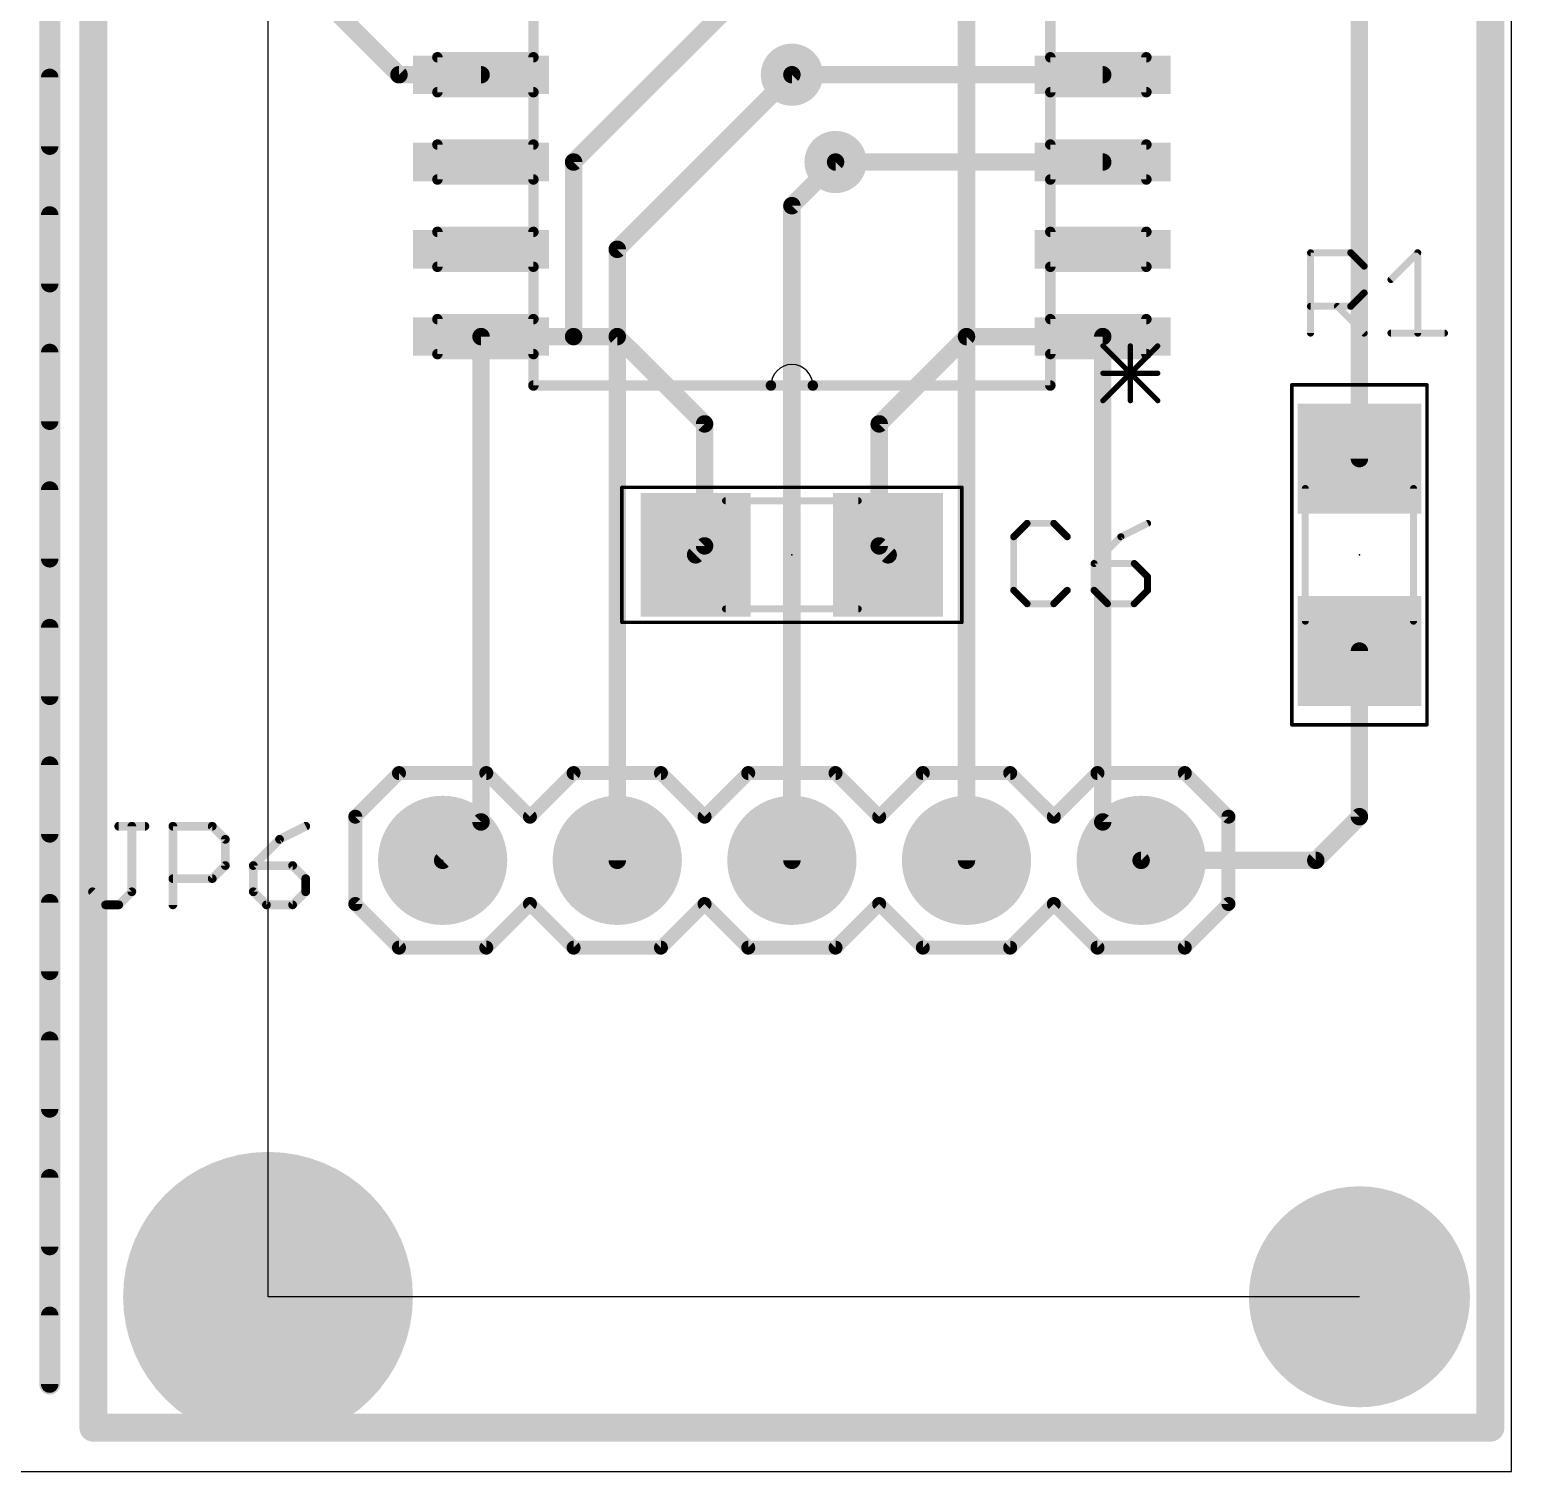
# Model space of a CAD drawing. Extents: x 0 to 100, y 0 to 50.
# Drawn here: x 78.45 to 100, y 0 to 20.98 of the extents above; entities that cross this region are included whole.
import ezdxf

# ---------------------------------------------------------------- set-up
doc = ezdxf.new("R2010")
doc.units = 0
for name, color, linetype in [('1', 22, 'CONTINUOUS'), ('114', 2, 'CONTINUOUS'), ('16', 175, 'CONTINUOUS'), ('17', 82, 'CONTINUOUS'), ('18', 82, 'CONTINUOUS'), ('19', 53, 'CONTINUOUS'), ('20', 7, 'CONTINUOUS'), ('21', 253, 'CONTINUOUS'), ('23', 7, 'CONTINUOUS'), ('25', 253, 'CONTINUOUS'), ('39', 22, 'CONTINUOUS'), ('51', 253, 'CONTINUOUS')]:
    doc.layers.add(name, color=color, linetype=linetype)

# ---------------------------------------------------------------- blocks, each defined once
blk = doc.blocks.new('RECT')
blk.add_solid([(-0.5, -0.5), (0.5, -0.5), (-0.5, 0.5), (0.5, 0.5)])
blk = doc.blocks.new('ROUNDP')
at = {"const_width": 0.5}
blk.add_lwpolyline([(0, -0.25, 1), (0, 0.25, 1), (0, -0.25)], format="xyb", dxfattribs=at)
blk = doc.blocks.new('ROUNDV')
at = {"const_width": 0.5}
blk.add_lwpolyline([(0, -0.25, 1), (0, 0.25, 1), (0, -0.25)], format="xyb", dxfattribs=at)

msp = doc.modelspace()

# ---------------------------------------------------------------- linework, layer by layer
at = {"layer": '1', "const_width": 0.254}
for points in [[(83.82, 20.32), (80.645, 23.495)], [(97.79, 22.225), (97.79, 14.735)], [(88.9, 21.59), (86.36, 19.05)], [(85.0138, 20.32), (83.82, 20.32)], [(89.535, 20.32), (94.0562, 20.32)], [(86.36, 19.05), (86.36, 16.51)], [(90.17, 19.05), (94.0562, 19.05)], [(85.0138, 16.51), (85.0138, 9.4488)], [(85.0138, 16.51), (86.36, 16.51)], [(86.36, 16.51), (86.995, 16.51)], [(86.995, 16.51), (88.265, 15.24)], [(92.075, 16.51), (90.805, 15.24)], [(94.0562, 16.51), (92.075, 16.51)], [(94.0562, 16.51), (94.0562, 9.4488)], [(88.265, 15.24), (88.265, 13.465)], [(90.805, 15.24), (90.805, 13.465)], [(88.265, 13.465), (88.135, 13.335)], [(90.805, 13.465), (90.935, 13.335)], [(97.79, 11.935), (97.79, 9.525)], [(85.0138, 9.4488), (84.455, 8.89)], [(94.0562, 9.4488), (94.615, 8.89)], [(97.79, 9.525), (97.155, 8.89)], [(97.155, 8.89), (94.615, 8.89)]]:
    msp.add_lwpolyline(points, dxfattribs=at)
at = {"layer": '1', "const_width": 0.127}
for points in [[(83.82, 20.3835, 1), (83.82, 20.2565)], [(83.7751, 20.2751, 1), (83.8649, 20.3649)], [(85.0138, 20.2565, 1), (85.0138, 20.3835)], [(89.535, 20.3835, 1), (89.535, 20.2565)], [(94.0562, 20.2565, 1), (94.0562, 20.3835)], [(86.4235, 19.05, 1), (86.2965, 19.05)], [(86.3151, 19.0949, 1), (86.4049, 19.0051)], [(90.17, 19.1135, 1), (90.17, 18.9865)], [(94.0562, 18.9865, 1), (94.0562, 19.1135)], [(85.0773, 16.51, 1), (84.9503, 16.51)], [(85.0138, 16.5735, 1), (85.0138, 16.4465)], [(86.36, 16.5735, 1), (86.36, 16.4465)], [(86.36, 16.4465, 1), (86.36, 16.5735)], [(87.0399, 16.5549, 1), (86.9501, 16.4651)], [(86.995, 16.4465, 1), (86.995, 16.5735)], [(92.075, 16.5735, 1), (92.075, 16.4465)], [(92.1199, 16.4651, 1), (92.0301, 16.5549)], [(94.1197, 16.51, 1), (93.9927, 16.51)], [(94.0562, 16.4465, 1), (94.0562, 16.5735)], [(86.2965, 16.51, 1), (86.4235, 16.51)], [(88.3285, 15.24, 1), (88.2015, 15.24)], [(88.2201, 15.1951, 1), (88.3099, 15.2849)], [(90.8685, 15.24, 1), (90.7415, 15.24)], [(90.7601, 15.2849, 1), (90.8499, 15.1951)], [(97.7265, 14.735, 1), (97.8535, 14.735)], [(88.3099, 13.4201, 1), (88.2201, 13.5099)], [(90.8499, 13.5099, 1), (90.7601, 13.4201)], [(88.0901, 13.3799, 1), (88.1799, 13.2901)], [(88.2015, 13.465, 1), (88.3285, 13.465)], [(90.7415, 13.465, 1), (90.8685, 13.465)], [(90.8901, 13.2901, 1), (90.9799, 13.3799)], [(97.8535, 11.935, 1), (97.7265, 11.935)], [(84.9503, 9.4488, 1), (85.0773, 9.4488)], [(85.0587, 9.4039, 1), (84.9689, 9.4937)], [(94.1011, 9.4937, 1), (94.0113, 9.4039)], [(93.9927, 9.4488, 1), (94.1197, 9.4488)], [(97.7265, 9.525, 1), (97.8535, 9.525)], [(97.8349, 9.4801, 1), (97.7451, 9.5699)], [(84.4101, 8.9349, 1), (84.4999, 8.8451)], [(94.615, 8.9535, 1), (94.615, 8.8265)], [(94.5701, 8.8451, 1), (94.6599, 8.9349)], [(97.1101, 8.9349, 1), (97.1999, 8.8451)], [(97.155, 8.8265, 1), (97.155, 8.9535)]]:
    msp.add_lwpolyline(points, format="xyb", dxfattribs=at)
at = {"layer": '114', "const_width": 0.254}
for points in [[(78.74, 20.2818), (78.74, 19.2806)], [(78.74, 18.2806), (78.74, 17.2794)], [(78.74, 16.2794), (78.74, 15.2782)], [(78.74, 14.2782), (78.74, 13.2771)], [(78.74, 12.2771), (78.74, 11.2759)], [(78.74, 10.2759), (78.74, 9.2747)], [(78.74, 8.2747), (78.74, 7.2735)], [(78.74, 6.2735), (78.74, 5.2724)], [(78.74, 4.2724), (78.74, 3.2712)], [(78.74, 2.2712), (78.74, 1.27)]]:
    msp.add_lwpolyline(points, dxfattribs=at)
at = {"layer": '114', "const_width": 0.127}
for points in [[(78.8035, 20.2818, 1), (78.6765, 20.2818)], [(78.6765, 19.2806, 1), (78.8035, 19.2806)], [(78.8035, 18.2806, 1), (78.6765, 18.2806)], [(78.6765, 17.2794, 1), (78.8035, 17.2794)], [(78.8035, 16.2794, 1), (78.6765, 16.2794)], [(78.6765, 15.2782, 1), (78.8035, 15.2782)], [(78.8035, 14.2782, 1), (78.6765, 14.2782)], [(78.6765, 13.2771, 1), (78.8035, 13.2771)], [(78.8035, 12.2771, 1), (78.6765, 12.2771)], [(78.6765, 11.2759, 1), (78.8035, 11.2759)], [(78.8035, 10.2759, 1), (78.6765, 10.2759)], [(78.6765, 9.2747, 1), (78.8035, 9.2747)], [(78.8035, 8.2747, 1), (78.6765, 8.2747)], [(78.6765, 7.2735, 1), (78.8035, 7.2735)], [(78.8035, 6.2735, 1), (78.6765, 6.2735)], [(78.6765, 5.2724, 1), (78.8035, 5.2724)], [(78.8035, 4.2724, 1), (78.6765, 4.2724)], [(78.6765, 3.2712, 1), (78.8035, 3.2712)], [(78.8035, 2.2712, 1), (78.6765, 2.2712)], [(78.6765, 1.27, 1), (78.8035, 1.27)]]:
    msp.add_lwpolyline(points, format="xyb", dxfattribs=at)
at = {"layer": '16'}
for points, const_width in [([(99.695, 0.635), (99.695, 49.53)], 0.4064), ([(79.375, 34.925), (79.375, 0.635)], 0.4064), ([(92.075, 8.89), (92.075, 23.495)], 0.254), ([(86.995, 17.78), (89.535, 20.32)], 0.254), ([(89.535, 18.415), (90.17, 19.05)], 0.254), ([(89.535, 8.89), (89.535, 18.415)], 0.254), ([(86.995, 8.89), (86.995, 17.78)], 0.254), ([(79.375, 0.635), (80.01, 0.635)], 0.4064), ([(80.01, 0.635), (99.695, 0.635)], 0.4064)]:
    msp.add_lwpolyline(points, dxfattribs=dict(at, const_width=const_width))
for points, const_width in [([(89.5799, 20.2751, 1), (89.4901, 20.3649)], 0.127), ([(90.2149, 19.0051, 1), (90.1251, 19.0949)], 0.127), ([(89.5985, 18.415, 1), (89.4715, 18.415)], 0.127), ([(89.4901, 18.4599, 1), (89.5799, 18.3701)], 0.127), ([(87.0585, 17.78, 1), (86.9315, 17.78)], 0.127), ([(86.9501, 17.8249, 1), (87.0399, 17.7351)], 0.127), ([(86.9315, 8.89, 1), (87.0585, 8.89)], 0.127), ([(89.4715, 8.89, 1), (89.5985, 8.89)], 0.127), ([(92.0115, 8.89, 1), (92.1385, 8.89)], 0.127), ([(79.375, 0.7366, 1), (79.375, 0.5334)], 0.2032), ([(79.2734, 0.635, 1), (79.4766, 0.635)], 0.2032), ([(80.01, 0.7366, 1), (80.01, 0.5334)], 0.2032), ([(80.01, 0.5334, 1), (80.01, 0.7366)], 0.2032), ([(99.5934, 0.635, 1), (99.7966, 0.635)], 0.2032), ([(99.695, 0.5334, 1), (99.695, 0.7366)], 0.2032)]:
    msp.add_lwpolyline(points, format="xyb", dxfattribs=dict(at, const_width=const_width))
at = {"layer": '19'}
for p, q in [((81.915, 2.54), (81.915, 33.655)), ((97.79, 2.54), (81.915, 2.54))]:
    msp.add_line(p, q, dxfattribs=at)
at = {"layer": '20'}
for p, q in [((100, 0), (100, 49.52)), ((0, 0), (100, 0))]:
    msp.add_line(p, q, dxfattribs=at)
at = {"layer": '21'}
for points, const_width in [([(94.8563, 15.5778), (94.0598, 16.3744)], 0.0762), ([(94.8563, 16.3744), (94.0598, 15.5778)], 0.0762), ([(94.458, 16.3744), (94.458, 15.5778)], 0.0762), ([(94.8563, 15.9761), (94.0598, 15.9761)], 0.0762), ([(85.7758, 15.7988), (89.2302, 15.7988)], 0.1524), ([(89.2302, 15.7988), (89.8398, 15.7988)], 0.1524), ([(89.8398, 15.7988), (93.2942, 15.7988)], 0.1524), ([(83.82, 10.16), (83.185, 9.525)], 0.2032), ([(83.82, 10.16), (85.09, 10.16)], 0.2032), ([(85.09, 10.16), (85.725, 9.525)], 0.2032), ([(85.725, 9.525), (86.36, 10.16)], 0.2032), ([(86.36, 10.16), (87.63, 10.16)], 0.2032), ([(87.63, 10.16), (88.265, 9.525)], 0.2032), ([(88.265, 9.525), (88.9, 10.16)], 0.2032), ([(88.9, 10.16), (90.17, 10.16)], 0.2032), ([(90.17, 10.16), (90.805, 9.525)], 0.2032), ([(91.44, 10.16), (90.805, 9.525)], 0.2032), ([(91.44, 10.16), (92.71, 10.16)], 0.2032), ([(92.71, 10.16), (93.345, 9.525)], 0.2032), ([(93.345, 9.525), (93.98, 10.16)], 0.2032), ([(93.98, 10.16), (95.25, 10.16)], 0.2032), ([(95.25, 10.16), (95.885, 9.525)], 0.2032), ([(83.185, 9.525), (83.185, 8.255)], 0.2032), ([(95.885, 9.525), (95.885, 8.255)], 0.2032), ([(83.185, 8.255), (83.82, 7.62)], 0.2032), ([(85.725, 8.255), (85.09, 7.62)], 0.2032), ([(86.36, 7.62), (85.725, 8.255)], 0.2032), ([(88.265, 8.255), (87.63, 7.62)], 0.2032), ([(88.9, 7.62), (88.265, 8.255)], 0.2032), ([(90.805, 8.255), (90.17, 7.62)], 0.2032), ([(90.805, 8.255), (91.44, 7.62)], 0.2032), ([(93.345, 8.255), (92.71, 7.62)], 0.2032), ([(93.98, 7.62), (93.345, 8.255)], 0.2032), ([(95.885, 8.255), (95.25, 7.62)], 0.2032), ([(85.09, 7.62), (83.82, 7.62)], 0.2032), ([(87.63, 7.62), (86.36, 7.62)], 0.2032), ([(90.17, 7.62), (88.9, 7.62)], 0.2032), ([(92.71, 7.62), (91.44, 7.62)], 0.2032), ([(95.25, 7.62), (93.98, 7.62)], 0.2032)]:
    msp.add_lwpolyline(points, dxfattribs=dict(at, const_width=const_width))
for points, const_width in [([(94.0732, 16.3878, 1), (94.0463, 16.3609)], 0.0381), ([(94.4771, 16.3744, 1), (94.439, 16.3744)], 0.0381), ([(94.8698, 16.3609, 1), (94.8428, 16.3878)], 0.0381), ([(94.0598, 15.9951, 1), (94.0598, 15.957)], 0.0381), ([(94.8563, 15.957, 1), (94.8563, 15.9951)], 0.0381), ([(85.7758, 15.8369, 1), (85.7758, 15.7607)], 0.0762), ([(89.2302, 15.8369, 1), (89.2302, 15.7607)], 0.0762), ([(89.2302, 15.7607, 1), (89.2302, 15.8369)], 0.0762), ([(89.8398, 15.8369, 1), (89.8398, 15.7607)], 0.0762), ([(89.8398, 15.7607, 1), (89.8398, 15.8369)], 0.0762), ([(93.2942, 15.7607, 1), (93.2942, 15.8369)], 0.0762), ([(94.0463, 15.5913, 1), (94.0732, 15.5643)], 0.0381), ([(94.439, 15.5778, 1), (94.4771, 15.5778)], 0.0381), ([(94.8428, 15.5643, 1), (94.8698, 15.5913)], 0.0381), ([(83.82, 10.2108, 1), (83.82, 10.1092)], 0.1016), ([(83.8559, 10.1241, 1), (83.7841, 10.1959)], 0.1016), ([(85.1259, 10.1959, 1), (85.0541, 10.1241)], 0.1016), ([(85.09, 10.1092, 1), (85.09, 10.2108)], 0.1016), ([(86.36, 10.2108, 1), (86.36, 10.1092)], 0.1016), ([(86.3959, 10.1241, 1), (86.3241, 10.1959)], 0.1016), ([(87.6659, 10.1959, 1), (87.5941, 10.1241)], 0.1016), ([(87.63, 10.1092, 1), (87.63, 10.2108)], 0.1016), ([(88.9, 10.2108, 1), (88.9, 10.1092)], 0.1016), ([(88.9359, 10.1241, 1), (88.8641, 10.1959)], 0.1016), ([(90.2059, 10.1959, 1), (90.1341, 10.1241)], 0.1016), ([(90.17, 10.1092, 1), (90.17, 10.2108)], 0.1016), ([(91.44, 10.2108, 1), (91.44, 10.1092)], 0.1016), ([(91.4759, 10.1241, 1), (91.4041, 10.1959)], 0.1016), ([(92.7459, 10.1959, 1), (92.6741, 10.1241)], 0.1016), ([(92.71, 10.1092, 1), (92.71, 10.2108)], 0.1016), ([(93.98, 10.2108, 1), (93.98, 10.1092)], 0.1016), ([(94.0159, 10.1241, 1), (93.9441, 10.1959)], 0.1016), ([(95.2859, 10.1959, 1), (95.2141, 10.1241)], 0.1016), ([(95.25, 10.1092, 1), (95.25, 10.2108)], 0.1016), ([(83.2358, 9.525, 1), (83.1342, 9.525)], 0.1016), ([(83.1491, 9.5609, 1), (83.2209, 9.4891)], 0.1016), ([(85.6891, 9.5609, 1), (85.7609, 9.4891)], 0.1016), ([(85.6891, 9.4891, 1), (85.7609, 9.5609)], 0.1016), ([(88.2291, 9.5609, 1), (88.3009, 9.4891)], 0.1016), ([(88.2291, 9.4891, 1), (88.3009, 9.5609)], 0.1016), ([(90.7691, 9.5609, 1), (90.8409, 9.4891)], 0.1016), ([(90.7691, 9.4891, 1), (90.8409, 9.5609)], 0.1016), ([(93.3091, 9.5609, 1), (93.3809, 9.4891)], 0.1016), ([(93.3091, 9.4891, 1), (93.3809, 9.5609)], 0.1016), ([(95.9358, 9.525, 1), (95.8342, 9.525)], 0.1016), ([(95.8491, 9.4891, 1), (95.9209, 9.5609)], 0.1016), ([(83.2209, 8.2909, 1), (83.1491, 8.2191)], 0.1016), ([(83.1342, 8.255, 1), (83.2358, 8.255)], 0.1016), ([(85.7609, 8.2909, 1), (85.6891, 8.2191)], 0.1016), ([(85.7609, 8.2191, 1), (85.6891, 8.2909)], 0.1016), ([(88.3009, 8.2909, 1), (88.2291, 8.2191)], 0.1016), ([(88.3009, 8.2191, 1), (88.2291, 8.2909)], 0.1016), ([(90.8409, 8.2909, 1), (90.7691, 8.2191)], 0.1016), ([(90.8409, 8.2191, 1), (90.7691, 8.2909)], 0.1016), ([(93.3809, 8.2909, 1), (93.3091, 8.2191)], 0.1016), ([(93.3809, 8.2191, 1), (93.3091, 8.2909)], 0.1016), ([(95.8342, 8.255, 1), (95.9358, 8.255)], 0.1016), ([(95.9209, 8.2191, 1), (95.8491, 8.2909)], 0.1016), ([(83.82, 7.6708, 1), (83.82, 7.5692)], 0.1016), ([(83.7841, 7.5841, 1), (83.8559, 7.6559)], 0.1016), ([(85.0541, 7.6559, 1), (85.1259, 7.5841)], 0.1016), ([(85.09, 7.5692, 1), (85.09, 7.6708)], 0.1016), ([(86.36, 7.6708, 1), (86.36, 7.5692)], 0.1016), ([(86.3241, 7.5841, 1), (86.3959, 7.6559)], 0.1016), ([(87.5941, 7.6559, 1), (87.6659, 7.5841)], 0.1016), ([(87.63, 7.5692, 1), (87.63, 7.6708)], 0.1016), ([(88.9, 7.6708, 1), (88.9, 7.5692)], 0.1016), ([(88.8641, 7.5841, 1), (88.9359, 7.6559)], 0.1016), ([(90.1341, 7.6559, 1), (90.2059, 7.5841)], 0.1016), ([(90.17, 7.5692, 1), (90.17, 7.6708)], 0.1016), ([(91.44, 7.6708, 1), (91.44, 7.5692)], 0.1016), ([(91.4041, 7.5841, 1), (91.4759, 7.6559)], 0.1016), ([(92.6741, 7.6559, 1), (92.7459, 7.5841)], 0.1016), ([(92.71, 7.5692, 1), (92.71, 7.6708)], 0.1016), ([(93.98, 7.6708, 1), (93.98, 7.5692)], 0.1016), ([(93.9441, 7.5841, 1), (94.0159, 7.6559)], 0.1016), ([(95.2141, 7.6559, 1), (95.2859, 7.5841)], 0.1016), ([(95.25, 7.5692, 1), (95.25, 7.6708)], 0.1016)]:
    msp.add_lwpolyline(points, format="xyb", dxfattribs=dict(at, const_width=const_width))
msp.add_arc((89.535, 15.7988), 0.3048, 0, 180, dxfattribs=at)
at = {"layer": '23'}
for p in [(89.535, 13.335), (97.79, 13.335), (84.455, 8.89)]:
    msp.add_point(p, dxfattribs=at)
at = {"layer": '25'}
for points, const_width in [([(78.74, 34.29), (78.74, 1.27)], 0.3048), ([(97.0788, 16.5608), (97.0788, 17.7302)], 0.1016), ([(97.0788, 17.7302), (97.6635, 17.7302)], 0.1016), ([(97.6635, 17.7302), (97.8584, 17.5353)], 0.1016), ([(98.2482, 17.3404), (98.638, 17.7302)], 0.1016), ([(98.638, 17.7302), (98.638, 16.5608)], 0.1016), ([(97.8584, 17.5353), (97.8584, 17.1455)], 0.1016), ([(97.8584, 17.1455), (97.6635, 16.9506)], 0.1016), ([(97.6635, 16.9506), (97.0788, 16.9506)], 0.1016), ([(97.4686, 16.9506), (97.8584, 16.5608)], 0.1016), ([(98.2482, 16.5608), (99.0278, 16.5608)], 0.1016), ([(92.9557, 13.7932), (92.7608, 13.5983)], 0.1016), ([(93.3455, 13.7932), (92.9557, 13.7932)], 0.1016), ([(93.5404, 13.5983), (93.3455, 13.7932)], 0.1016), ([(94.7098, 13.7932), (94.32, 13.5983)], 0.1016), ([(92.7608, 13.5983), (92.7608, 12.8187)], 0.1016), ([(94.32, 13.5983), (93.9302, 13.2085)], 0.1016), ([(93.9302, 13.2085), (93.9302, 12.8187)], 0.1016), ([(94.5149, 13.2085), (93.9302, 13.2085)], 0.1016), ([(94.7098, 13.0136), (94.5149, 13.2085)], 0.1016), ([(94.7098, 12.8187), (94.7098, 13.0136)], 0.1016), ([(92.7608, 12.8187), (92.9557, 12.6238)], 0.1016), ([(93.3455, 12.6238), (93.5404, 12.8187)], 0.1016), ([(93.9302, 12.8187), (94.1251, 12.6238)], 0.1016), ([(94.5149, 12.6238), (94.7098, 12.8187)], 0.1016), ([(92.9557, 12.6238), (93.3455, 12.6238)], 0.1016), ([(94.1251, 12.6238), (94.5149, 12.6238)], 0.1016), ([(79.7436, 9.3863), (80.1249, 9.3863)], 0.127), ([(79.9343, 8.433), (79.9343, 9.3863)], 0.127), ([(80.5317, 8.2423), (80.5317, 9.3863)], 0.127), ([(80.5317, 9.3863), (81.1037, 9.3863)], 0.127), ([(81.1037, 9.3863), (81.2943, 9.1956)], 0.127), ([(82.4637, 9.3863), (82.0824, 9.1956)], 0.127), ([(81.2943, 9.1956), (81.2943, 8.8143)], 0.127), ([(82.0824, 9.1956), (81.7011, 8.8143)], 0.127), ([(81.2943, 8.8143), (81.1037, 8.6236)], 0.127), ([(81.7011, 8.8143), (81.7011, 8.433)], 0.127), ([(82.2731, 8.8143), (81.7011, 8.8143)], 0.127), ([(82.4637, 8.6236), (82.2731, 8.8143)], 0.127), ([(81.1037, 8.6236), (80.5317, 8.6236)], 0.127), ([(82.4637, 8.433), (82.4637, 8.6236)], 0.127), ([(79.3623, 8.433), (79.553, 8.2423)], 0.127), ([(79.7436, 8.2423), (79.9343, 8.433)], 0.127), ([(81.7011, 8.433), (81.8918, 8.2423)], 0.127), ([(82.2731, 8.2423), (82.4637, 8.433)], 0.127), ([(79.553, 8.2423), (79.7436, 8.2423)], 0.127), ([(81.8918, 8.2423), (82.2731, 8.2423)], 0.127)]:
    msp.add_lwpolyline(points, dxfattribs=dict(at, const_width=const_width))
for points, const_width in [([(97.1042, 17.7302, 1), (97.0534, 17.7302)], 0.0508), ([(97.0788, 17.7556, 1), (97.0788, 17.7048)], 0.0508), ([(97.6815, 17.7482, 1), (97.6455, 17.7122)], 0.0508), ([(97.6635, 17.7048, 1), (97.6635, 17.7556)], 0.0508), ([(98.6634, 17.7302, 1), (98.6126, 17.7302)], 0.0508), ([(98.656, 17.7122, 1), (98.62, 17.7482)], 0.0508), ([(97.8838, 17.5353, 1), (97.833, 17.5353)], 0.0508), ([(97.8404, 17.5173, 1), (97.8764, 17.5533)], 0.0508), ([(98.2302, 17.3584, 1), (98.2662, 17.3224)], 0.0508), ([(97.833, 17.1455, 1), (97.8838, 17.1455)], 0.0508), ([(97.8764, 17.1275, 1), (97.8404, 17.1635)], 0.0508), ([(97.0788, 16.976, 1), (97.0788, 16.9252)], 0.0508), ([(97.4866, 16.9686, 1), (97.4506, 16.9326)], 0.0508), ([(97.6455, 16.9686, 1), (97.6815, 16.9326)], 0.0508), ([(97.6635, 16.9252, 1), (97.6635, 16.976)], 0.0508), ([(97.8404, 16.5428, 1), (97.8764, 16.5788)], 0.0508), ([(98.2482, 16.5862, 1), (98.2482, 16.5354)], 0.0508), ([(99.0278, 16.5354, 1), (99.0278, 16.5862)], 0.0508), ([(97.0534, 16.5608, 1), (97.1042, 16.5608)], 0.0508), ([(98.6126, 16.5608, 1), (98.6634, 16.5608)], 0.0508), ([(92.9557, 13.8186, 1), (92.9557, 13.7678)], 0.0508), ([(92.9737, 13.7752, 1), (92.9377, 13.8112)], 0.0508), ([(93.3635, 13.8112, 1), (93.3275, 13.7752)], 0.0508), ([(93.3455, 13.7678, 1), (93.3455, 13.8186)], 0.0508), ([(94.7212, 13.7705, 1), (94.6984, 13.8159)], 0.0508), ([(92.7428, 13.6163, 1), (92.7788, 13.5803)], 0.0508), ([(92.7862, 13.5983, 1), (92.7354, 13.5983)], 0.0508), ([(93.5224, 13.5803, 1), (93.5584, 13.6163)], 0.0508), ([(94.3086, 13.621, 1), (94.3314, 13.5756)], 0.0508), ([(94.338, 13.5803, 1), (94.302, 13.6163)], 0.0508), ([(93.9122, 13.2265, 1), (93.9482, 13.1905)], 0.0508), ([(93.9556, 13.2085, 1), (93.9048, 13.2085)], 0.0508), ([(93.9302, 13.2339, 1), (93.9302, 13.1831)], 0.0508), ([(94.5329, 13.2265, 1), (94.4969, 13.1905)], 0.0508), ([(94.5149, 13.1831, 1), (94.5149, 13.2339)], 0.0508), ([(94.7352, 13.0136, 1), (94.6844, 13.0136)], 0.0508), ([(94.6918, 12.9956, 1), (94.7278, 13.0316)], 0.0508), ([(92.7788, 12.8367, 1), (92.7428, 12.8007)], 0.0508), ([(92.7354, 12.8187, 1), (92.7862, 12.8187)], 0.0508), ([(93.5584, 12.8007, 1), (93.5224, 12.8367)], 0.0508), ([(93.9482, 12.8367, 1), (93.9122, 12.8007)], 0.0508), ([(93.9048, 12.8187, 1), (93.9556, 12.8187)], 0.0508), ([(94.6844, 12.8187, 1), (94.7352, 12.8187)], 0.0508), ([(94.7278, 12.8007, 1), (94.6918, 12.8367)], 0.0508), ([(92.9557, 12.6492, 1), (92.9557, 12.5984)], 0.0508), ([(92.9377, 12.6058, 1), (92.9737, 12.6418)], 0.0508), ([(93.3275, 12.6418, 1), (93.3635, 12.6058)], 0.0508), ([(93.3455, 12.5984, 1), (93.3455, 12.6492)], 0.0508), ([(94.1251, 12.6492, 1), (94.1251, 12.5984)], 0.0508), ([(94.1071, 12.6058, 1), (94.1431, 12.6418)], 0.0508), ([(94.4969, 12.6418, 1), (94.5329, 12.6058)], 0.0508), ([(94.5149, 12.5984, 1), (94.5149, 12.6492)], 0.0508), ([(79.7436, 9.418, 1), (79.7436, 9.3545)], 0.0635), ([(79.966, 9.3863, 1), (79.9025, 9.3863)], 0.0635), ([(80.1249, 9.3545, 1), (80.1249, 9.418)], 0.0635), ([(80.5634, 9.3863, 1), (80.4999, 9.3863)], 0.0635), ([(80.5317, 9.418, 1), (80.5317, 9.3545)], 0.0635), ([(81.1261, 9.4087, 1), (81.0812, 9.3638)], 0.0635), ([(81.1037, 9.3545, 1), (81.1037, 9.418)], 0.0635), ([(82.4779, 9.3579, 1), (82.4495, 9.4147)], 0.0635), ([(81.3261, 9.1956, 1), (81.2626, 9.1956)], 0.0635), ([(81.2719, 9.1732, 1), (81.3168, 9.2181)], 0.0635), ([(82.0682, 9.224, 1), (82.0966, 9.1672)], 0.0635), ([(82.1049, 9.1732, 1), (82.06, 9.2181)], 0.0635), ([(81.2626, 8.8143, 1), (81.3261, 8.8143)], 0.0635), ([(81.3168, 8.7918, 1), (81.2719, 8.8367)], 0.0635), ([(81.7328, 8.8143, 1), (81.6693, 8.8143)], 0.0635), ([(81.7011, 8.846, 1), (81.7011, 8.7825)], 0.0635), ([(81.6786, 8.8367, 1), (81.7235, 8.7918)], 0.0635), ([(82.2955, 8.8367, 1), (82.2506, 8.7918)], 0.0635), ([(82.2731, 8.7825, 1), (82.2731, 8.846)], 0.0635), ([(80.5317, 8.6554, 1), (80.5317, 8.5919)], 0.0635), ([(81.0812, 8.6461, 1), (81.1261, 8.6012)], 0.0635), ([(81.1037, 8.5919, 1), (81.1037, 8.6554)], 0.0635), ([(82.4955, 8.6236, 1), (82.432, 8.6236)], 0.0635), ([(82.4413, 8.6012, 1), (82.4862, 8.6461)], 0.0635), ([(79.3848, 8.4554, 1), (79.3398, 8.4105)], 0.0635), ([(79.9025, 8.433, 1), (79.966, 8.433)], 0.0635), ([(79.9567, 8.4105, 1), (79.9118, 8.4554)], 0.0635), ([(81.7235, 8.4554, 1), (81.6786, 8.4105)], 0.0635), ([(81.6693, 8.433, 1), (81.7328, 8.433)], 0.0635), ([(82.432, 8.433, 1), (82.4955, 8.433)], 0.0635), ([(82.4862, 8.4105, 1), (82.4413, 8.4554)], 0.0635), ([(79.553, 8.2741, 1), (79.553, 8.2105)], 0.0635), ([(79.5305, 8.2198, 1), (79.5754, 8.2648)], 0.0635), ([(79.7212, 8.2648, 1), (79.7661, 8.2198)], 0.0635), ([(79.7436, 8.2105, 1), (79.7436, 8.2741)], 0.0635), ([(80.4999, 8.2423, 1), (80.5634, 8.2423)], 0.0635), ([(81.8918, 8.2741, 1), (81.8918, 8.2105)], 0.0635), ([(81.8693, 8.2198, 1), (81.9142, 8.2648)], 0.0635), ([(82.2506, 8.2648, 1), (82.2955, 8.2198)], 0.0635), ([(82.2731, 8.2105, 1), (82.2731, 8.2741)], 0.0635), ([(78.6638, 1.27, 1), (78.8162, 1.27)], 0.1524)]:
    msp.add_lwpolyline(points, format="xyb", dxfattribs=dict(at, const_width=const_width))
at = {"layer": '39', "const_width": 0.0508}
for points in [[(96.807, 10.862), (96.807, 15.808)], [(96.807, 15.808), (98.773, 15.808)], [(98.773, 15.808), (98.773, 10.862)], [(87.062, 14.318), (92.008, 14.318)], [(87.062, 12.352), (87.062, 14.318)], [(92.008, 14.318), (92.008, 12.352)], [(92.008, 12.352), (87.062, 12.352)], [(98.773, 10.862), (96.807, 10.862)]]:
    msp.add_lwpolyline(points, dxfattribs=at)
at = {"layer": '39', "const_width": 0.0254}
for points in [[(96.8197, 15.808, 1), (96.7943, 15.808)], [(96.807, 15.8207, 1), (96.807, 15.7953)], [(98.7857, 15.808, 1), (98.7603, 15.808)], [(98.773, 15.7953, 1), (98.773, 15.8207)], [(87.062, 14.3307, 1), (87.062, 14.3053)], [(87.0747, 14.318, 1), (87.0493, 14.318)], [(92.0207, 14.318, 1), (91.9953, 14.318)], [(92.008, 14.3053, 1), (92.008, 14.3307)], [(87.062, 12.3647, 1), (87.062, 12.3393)], [(87.0493, 12.352, 1), (87.0747, 12.352)], [(91.9953, 12.352, 1), (92.0207, 12.352)], [(92.008, 12.3393, 1), (92.008, 12.3647)], [(96.807, 10.8747, 1), (96.807, 10.8493)], [(96.7943, 10.862, 1), (96.8197, 10.862)], [(98.7603, 10.862, 1), (98.7857, 10.862)], [(98.773, 10.8493, 1), (98.773, 10.8747)]]:
    msp.add_lwpolyline(points, format="xyb", dxfattribs=at)
at = {"layer": '51'}
for points, const_width in [([(85.7758, 27.3812), (85.7758, 15.7988)], 0.1524), ([(93.2942, 15.7988), (93.2942, 27.3812)], 0.1524), ([(85.7758, 20.574), (84.3788, 20.574)], 0.1524), ([(84.3788, 20.574), (84.3788, 20.066)], 0.1524), ([(85.7758, 20.066), (85.7758, 20.574)], 0.1524), ([(93.2942, 20.574), (93.2942, 20.066)], 0.1524), ([(94.6912, 20.574), (93.2942, 20.574)], 0.1524), ([(94.6912, 20.066), (94.6912, 20.574)], 0.1524), ([(84.3788, 20.066), (85.7758, 20.066)], 0.1524), ([(93.2942, 20.066), (94.6912, 20.066)], 0.1524), ([(85.7758, 19.304), (84.3788, 19.304)], 0.1524), ([(84.3788, 19.304), (84.3788, 18.796)], 0.1524), ([(85.7758, 18.796), (85.7758, 19.304)], 0.1524), ([(93.2942, 19.304), (93.2942, 18.796)], 0.1524), ([(94.6912, 19.304), (93.2942, 19.304)], 0.1524), ([(94.6912, 18.796), (94.6912, 19.304)], 0.1524), ([(84.3788, 18.796), (85.7758, 18.796)], 0.1524), ([(93.2942, 18.796), (94.6912, 18.796)], 0.1524), ([(85.7758, 18.034), (84.3788, 18.034)], 0.1524), ([(84.3788, 18.034), (84.3788, 17.526)], 0.1524), ([(85.7758, 17.526), (85.7758, 18.034)], 0.1524), ([(93.2942, 18.034), (93.2942, 17.526)], 0.1524), ([(94.6912, 18.034), (93.2942, 18.034)], 0.1524), ([(94.6912, 17.526), (94.6912, 18.034)], 0.1524), ([(84.3788, 17.526), (85.7758, 17.526)], 0.1524), ([(93.2942, 17.526), (94.6912, 17.526)], 0.1524), ([(85.7758, 16.764), (84.3788, 16.764)], 0.1524), ([(84.3788, 16.764), (84.3788, 16.256)], 0.1524), ([(85.7758, 16.256), (85.7758, 16.764)], 0.1524), ([(93.2942, 16.764), (93.2942, 16.256)], 0.1524), ([(94.6912, 16.764), (93.2942, 16.764)], 0.1524), ([(94.6912, 16.256), (94.6912, 16.764)], 0.1524), ([(94.8563, 15.5778), (94.0598, 16.3744)], 0.0762), ([(94.8563, 16.3744), (94.0598, 15.5778)], 0.0762), ([(94.458, 16.3744), (94.458, 15.5778)], 0.0762), ([(84.3788, 16.256), (85.7758, 16.256)], 0.1524), ([(93.2942, 16.256), (94.6912, 16.256)], 0.1524), ([(94.8563, 15.9761), (94.0598, 15.9761)], 0.0762), ([(85.7758, 15.7988), (89.2302, 15.7988)], 0.1524), ([(89.2302, 15.7988), (89.8398, 15.7988)], 0.1524), ([(89.8398, 15.7988), (93.2942, 15.7988)], 0.1524), ([(97.003, 14.3), (97.003, 12.37)], 0.1016), ([(98.577, 14.3), (98.577, 12.37)], 0.1016), ([(88.57, 14.122), (90.5, 14.122)], 0.1016), ([(88.57, 12.548), (90.5, 12.548)], 0.1016)]:
    msp.add_lwpolyline(points, dxfattribs=dict(at, const_width=const_width))
for points, const_width in [([(84.3788, 20.6121, 1), (84.3788, 20.5359)], 0.0762), ([(84.4169, 20.574, 1), (84.3407, 20.574)], 0.0762), ([(85.8139, 20.574, 1), (85.7377, 20.574)], 0.0762), ([(85.7758, 20.5359, 1), (85.7758, 20.6121)], 0.0762), ([(93.3323, 20.574, 1), (93.2561, 20.574)], 0.0762), ([(93.2942, 20.6121, 1), (93.2942, 20.5359)], 0.0762), ([(94.7293, 20.574, 1), (94.6531, 20.574)], 0.0762), ([(94.6912, 20.5359, 1), (94.6912, 20.6121)], 0.0762), ([(84.3788, 20.1041, 1), (84.3788, 20.0279)], 0.0762), ([(84.3407, 20.066, 1), (84.4169, 20.066)], 0.0762), ([(85.7377, 20.066, 1), (85.8139, 20.066)], 0.0762), ([(85.7758, 20.0279, 1), (85.7758, 20.1041)], 0.0762), ([(93.2942, 20.1041, 1), (93.2942, 20.0279)], 0.0762), ([(93.2561, 20.066, 1), (93.3323, 20.066)], 0.0762), ([(94.6531, 20.066, 1), (94.7293, 20.066)], 0.0762), ([(94.6912, 20.0279, 1), (94.6912, 20.1041)], 0.0762), ([(84.3788, 19.3421, 1), (84.3788, 19.2659)], 0.0762), ([(84.4169, 19.304, 1), (84.3407, 19.304)], 0.0762), ([(85.8139, 19.304, 1), (85.7377, 19.304)], 0.0762), ([(85.7758, 19.2659, 1), (85.7758, 19.3421)], 0.0762), ([(93.3323, 19.304, 1), (93.2561, 19.304)], 0.0762), ([(93.2942, 19.3421, 1), (93.2942, 19.2659)], 0.0762), ([(94.7293, 19.304, 1), (94.6531, 19.304)], 0.0762), ([(94.6912, 19.2659, 1), (94.6912, 19.3421)], 0.0762), ([(84.3788, 18.8341, 1), (84.3788, 18.7579)], 0.0762), ([(84.3407, 18.796, 1), (84.4169, 18.796)], 0.0762), ([(85.7377, 18.796, 1), (85.8139, 18.796)], 0.0762), ([(85.7758, 18.7579, 1), (85.7758, 18.8341)], 0.0762), ([(93.2942, 18.8341, 1), (93.2942, 18.7579)], 0.0762), ([(93.2561, 18.796, 1), (93.3323, 18.796)], 0.0762), ([(94.6531, 18.796, 1), (94.7293, 18.796)], 0.0762), ([(94.6912, 18.7579, 1), (94.6912, 18.8341)], 0.0762), ([(84.3788, 18.0721, 1), (84.3788, 17.9959)], 0.0762), ([(84.4169, 18.034, 1), (84.3407, 18.034)], 0.0762), ([(85.8139, 18.034, 1), (85.7377, 18.034)], 0.0762), ([(85.7758, 17.9959, 1), (85.7758, 18.0721)], 0.0762), ([(93.3323, 18.034, 1), (93.2561, 18.034)], 0.0762), ([(93.2942, 18.0721, 1), (93.2942, 17.9959)], 0.0762), ([(94.7293, 18.034, 1), (94.6531, 18.034)], 0.0762), ([(94.6912, 17.9959, 1), (94.6912, 18.0721)], 0.0762), ([(84.3788, 17.5641, 1), (84.3788, 17.4879)], 0.0762), ([(84.3407, 17.526, 1), (84.4169, 17.526)], 0.0762), ([(85.7377, 17.526, 1), (85.8139, 17.526)], 0.0762), ([(85.7758, 17.4879, 1), (85.7758, 17.5641)], 0.0762), ([(93.2942, 17.5641, 1), (93.2942, 17.4879)], 0.0762), ([(93.2561, 17.526, 1), (93.3323, 17.526)], 0.0762), ([(94.6531, 17.526, 1), (94.7293, 17.526)], 0.0762), ([(94.6912, 17.4879, 1), (94.6912, 17.5641)], 0.0762), ([(84.3788, 16.8021, 1), (84.3788, 16.7259)], 0.0762), ([(84.4169, 16.764, 1), (84.3407, 16.764)], 0.0762), ([(85.8139, 16.764, 1), (85.7377, 16.764)], 0.0762), ([(85.7758, 16.7259, 1), (85.7758, 16.8021)], 0.0762), ([(93.3323, 16.764, 1), (93.2561, 16.764)], 0.0762), ([(93.2942, 16.8021, 1), (93.2942, 16.7259)], 0.0762), ([(94.7293, 16.764, 1), (94.6531, 16.764)], 0.0762), ([(94.6912, 16.7259, 1), (94.6912, 16.8021)], 0.0762), ([(94.0732, 16.3878, 1), (94.0463, 16.3609)], 0.0381), ([(94.4771, 16.3744, 1), (94.439, 16.3744)], 0.0381), ([(94.8698, 16.3609, 1), (94.8428, 16.3878)], 0.0381), ([(84.3788, 16.2941, 1), (84.3788, 16.2179)], 0.0762), ([(84.3407, 16.256, 1), (84.4169, 16.256)], 0.0762), ([(85.7377, 16.256, 1), (85.8139, 16.256)], 0.0762), ([(85.7758, 16.2179, 1), (85.7758, 16.2941)], 0.0762), ([(93.2942, 16.2941, 1), (93.2942, 16.2179)], 0.0762), ([(93.2561, 16.256, 1), (93.3323, 16.256)], 0.0762), ([(94.6531, 16.256, 1), (94.7293, 16.256)], 0.0762), ([(94.6912, 16.2179, 1), (94.6912, 16.2941)], 0.0762), ([(94.0598, 15.9951, 1), (94.0598, 15.957)], 0.0381), ([(94.8563, 15.957, 1), (94.8563, 15.9951)], 0.0381), ([(85.7758, 15.8369, 1), (85.7758, 15.7607)], 0.0762), ([(85.7377, 15.7988, 1), (85.8139, 15.7988)], 0.0762), ([(89.2302, 15.8369, 1), (89.2302, 15.7607)], 0.0762), ([(89.2302, 15.7607, 1), (89.2302, 15.8369)], 0.0762), ([(89.8398, 15.8369, 1), (89.8398, 15.7607)], 0.0762), ([(89.8398, 15.7607, 1), (89.8398, 15.8369)], 0.0762), ([(93.2561, 15.7988, 1), (93.3323, 15.7988)], 0.0762), ([(93.2942, 15.7607, 1), (93.2942, 15.8369)], 0.0762), ([(94.0463, 15.5913, 1), (94.0732, 15.5643)], 0.0381), ([(94.439, 15.5778, 1), (94.4771, 15.5778)], 0.0381), ([(94.8428, 15.5643, 1), (94.8698, 15.5913)], 0.0381), ([(97.0284, 14.3, 1), (96.9776, 14.3)], 0.0508), ([(98.6024, 14.3, 1), (98.5516, 14.3)], 0.0508), ([(88.57, 14.1474, 1), (88.57, 14.0966)], 0.0508), ([(90.5, 14.0966, 1), (90.5, 14.1474)], 0.0508), ([(88.57, 12.5734, 1), (88.57, 12.5226)], 0.0508), ([(90.5, 12.5226, 1), (90.5, 12.5734)], 0.0508), ([(96.9776, 12.37, 1), (97.0284, 12.37)], 0.0508), ([(98.5516, 12.37, 1), (98.6024, 12.37)], 0.0508)]:
    msp.add_lwpolyline(points, format="xyb", dxfattribs=dict(at, const_width=const_width))
msp.add_arc((89.535, 15.7988), 0.3048, 0, 180, dxfattribs=at)

# ---------------------------------------------------------------- block references
at = {"layer": '1'}
for p, xscale, yscale, rotation in [((85.0138, 20.32), 1.9812, 0.5588, 180), ((94.0562, 20.32), 1.9812, 0.5588, 180), ((85.0138, 19.05), 1.9812, 0.5588, 180), ((94.0562, 19.05), 1.9812, 0.5588, 180), ((85.0138, 17.78), 1.9812, 0.5588, 180), ((94.0562, 17.78), 1.9812, 0.5588, 180), ((85.0138, 16.51), 1.9812, 0.5588, 180), ((94.0562, 16.51), 1.9812, 0.5588, 180), ((97.79, 14.735), 1.6, 1.8, 270), ((97.79, 11.935), 1.6, 1.8, 270)]:
    msp.add_blockref('RECT', p, dxfattribs=dict(at, xscale=xscale, yscale=yscale, rotation=rotation))
at = {"layer": '1', "xscale": 1.6, "yscale": 1.8}
for p in [(88.135, 13.335), (90.935, 13.335)]:
    msp.add_blockref('RECT', p, dxfattribs=at)
at = {"layer": '17', "xscale": 1.8796, "yscale": 1.8796, "rotation": 90}
for p in [(84.455, 8.89), (84.455, 8.89), (86.995, 8.89), (86.995, 8.89), (89.535, 8.89), (89.535, 8.89), (92.075, 8.89), (92.075, 8.89), (94.615, 8.89), (94.615, 8.89)]:
    msp.add_blockref('ROUNDP', p, dxfattribs=at)
at = {"layer": '18'}
for p, xscale, yscale in [((89.535, 20.32), 0.9048, 0.9048), ((89.535, 20.32), 0.9048, 0.9048), ((90.17, 19.05), 0.9048, 0.9048), ((90.17, 19.05), 0.9048, 0.9048), ((81.915, 2.54), 4.216, 4.216), ((81.915, 2.54), 4.216, 4.216), ((97.79, 2.54), 3.216, 3.216), ((97.79, 2.54), 3.216, 3.216)]:
    msp.add_blockref('ROUNDV', p, dxfattribs=dict(at, xscale=xscale, yscale=yscale))
at = {"layer": '51', "xscale": 0.7501, "yscale": 1.7, "rotation": 270}
for p in [(97.7891, 14.6618), (97.7909, 12.0083)]:
    msp.add_blockref('RECT', p, dxfattribs=at)
at = {"layer": '51'}
for p, xscale, yscale in [((88.2083, 13.3341), 0.7501, 1.7), ((90.8618, 13.3359), 0.7501, 1.7), ((84.455, 8.89), 0.508, 0.508), ((86.995, 8.89), 0.508, 0.508), ((89.535, 8.89), 0.508, 0.508), ((92.075, 8.89), 0.508, 0.508), ((94.615, 8.89), 0.508, 0.508)]:
    msp.add_blockref('RECT', p, dxfattribs=dict(at, xscale=xscale, yscale=yscale))

doc.saveas('drawing.dxf')
